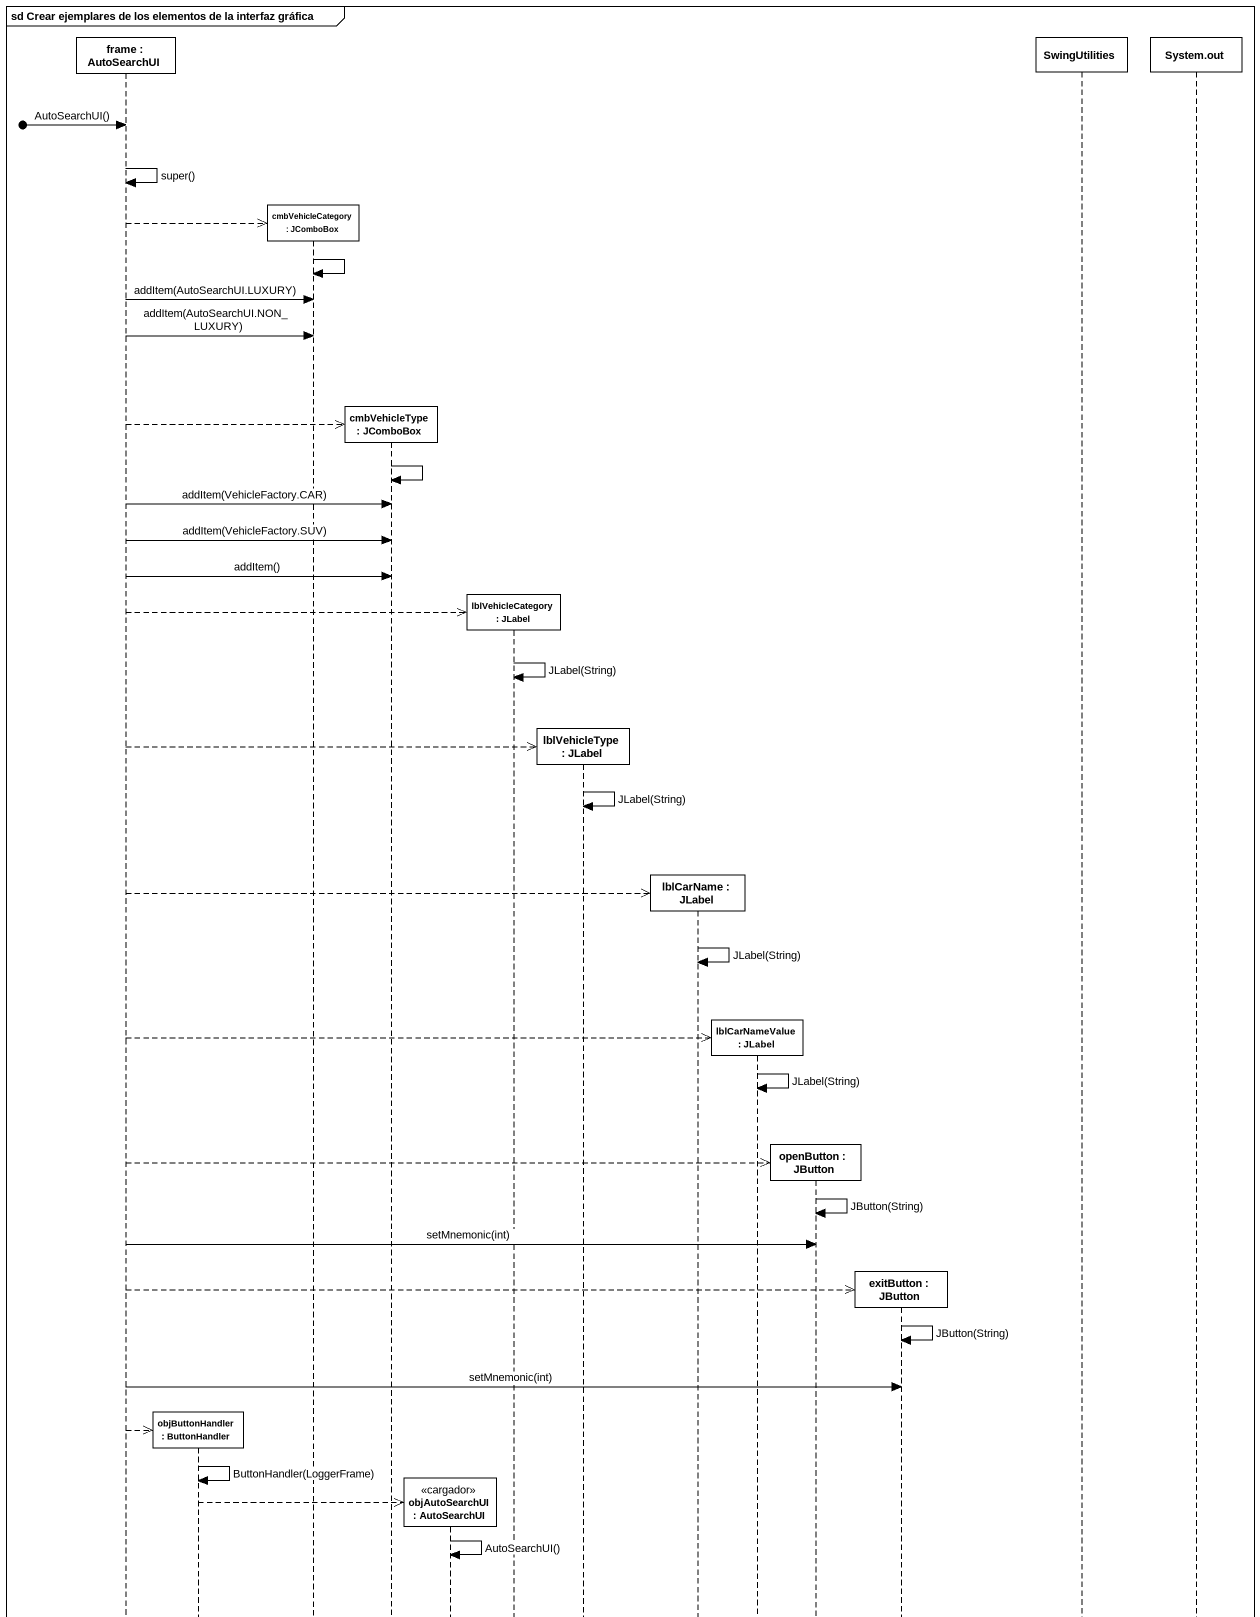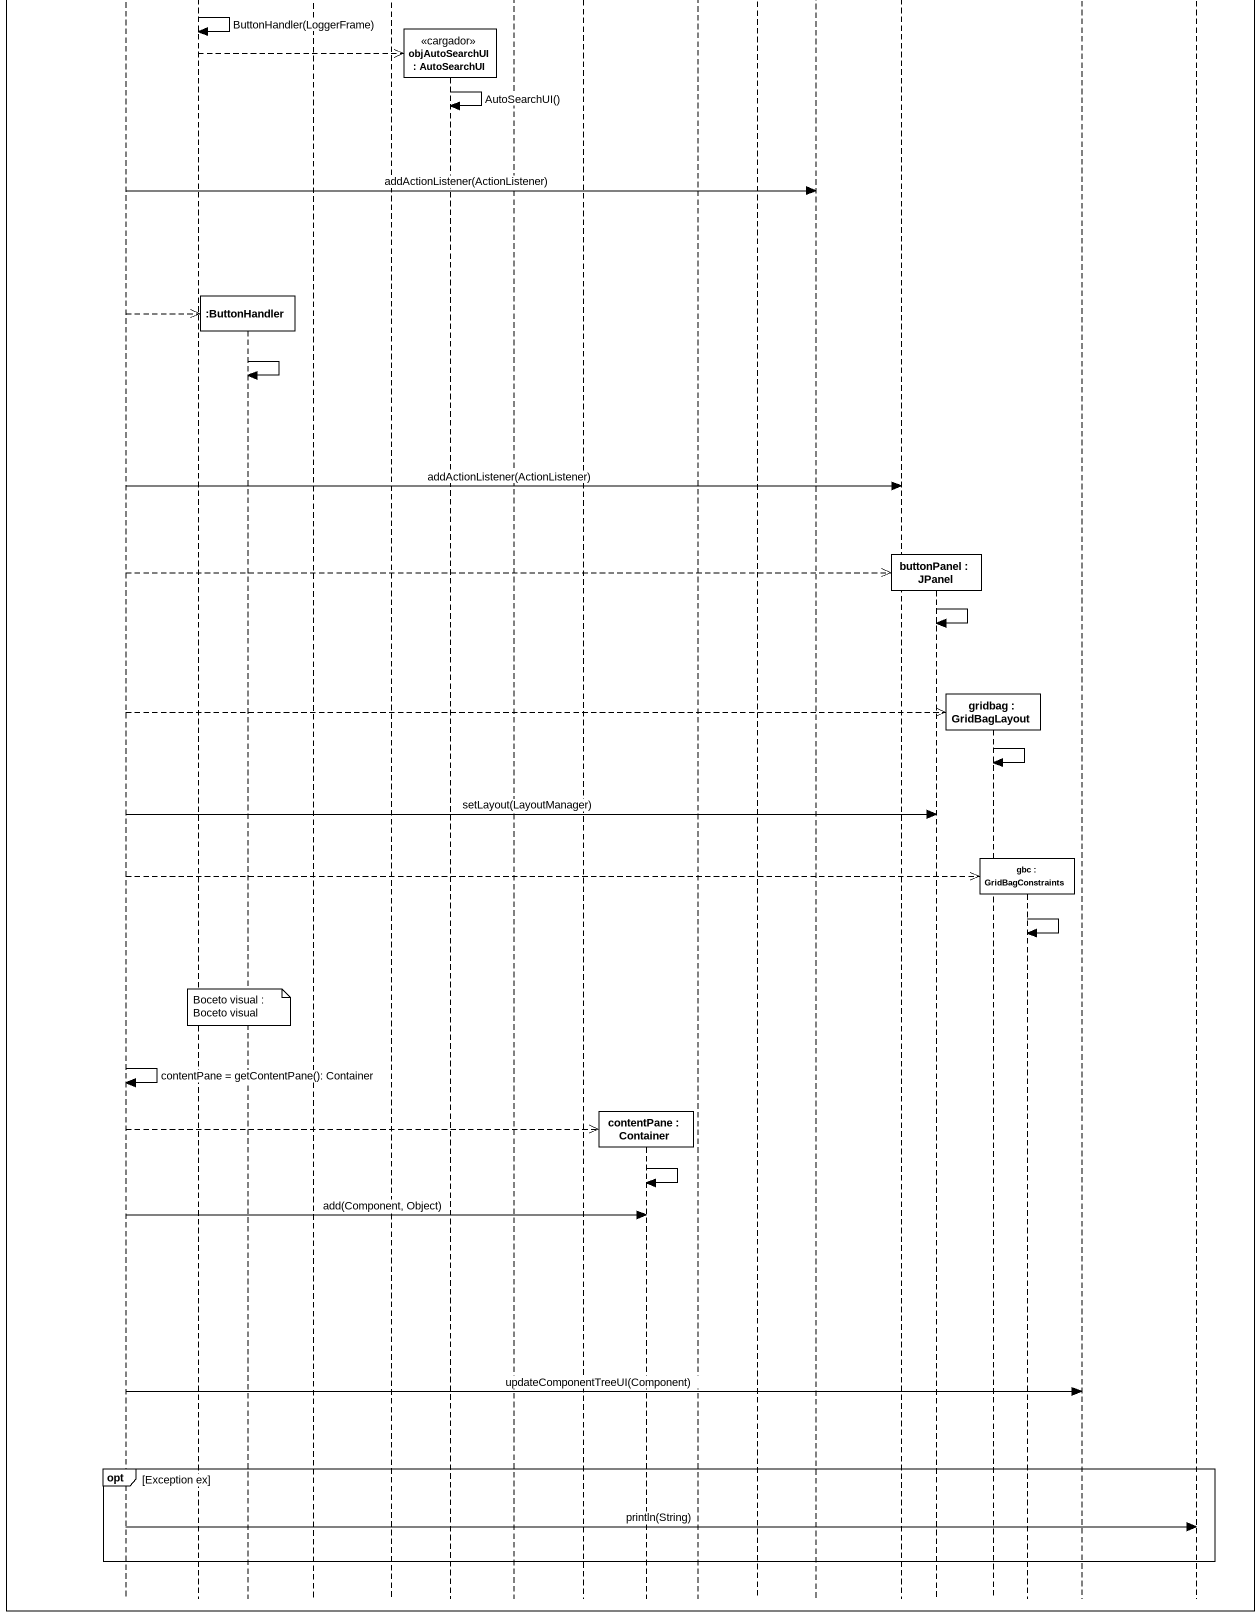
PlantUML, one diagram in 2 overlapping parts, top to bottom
@startuml
mainframe sd Crear ejemplares de los elementos de la interfaz gráfica
hide footbox
participant "frame : AutoSearchUI" as frame_
participant "objButtonHandler : ButtonHandler" as objButtonHandler
participant ":ButtonHandler" as ButtonHandler
participant "cmbVehicleCategory : JComboBox" as cmbVehicleCategory
participant "cmbVehicleType : JComboBox" as cmbVehicleType
participant "objAutoSearchUI : AutoSearchUI" as objAutoSearchUI <<cargador>>
participant "lblVehicleCategory : JLabel" as lblVehicleCategory
participant "lblVehicleType : JLabel" as lblVehicleType
participant "contentPane : Container" as contentPane
participant "lblCarName : JLabel" as lblCarName
participant "lblCarNameValue : JLabel" as lblCarNameValue
participant "openButton : JButton" as openButton
participant "exitButton : JButton" as exitButton
participant "buttonPanel : JPanel" as buttonPanel
participant "gridbag : GridBagLayout" as gridbag
participant "gbc : GridBagConstraints" as gbc
participant SwingUtilities
participant "System.out" as System_out

[o-> frame_ : AutoSearchUI()
frame_ -> frame_ : super()
frame_ -->> cmbVehicleCategory **
cmbVehicleCategory -> cmbVehicleCategory
frame_ -> cmbVehicleCategory : addItem(AutoSearchUI.LUXURY)
frame_ -> cmbVehicleCategory : addItem(AutoSearchUI.NON_LUXURY)
frame_ -->> cmbVehicleType **
cmbVehicleType -> cmbVehicleType
frame_ -> cmbVehicleType : addItem(VehicleFactory.CAR)
frame_ -> cmbVehicleType : addItem(VehicleFactory.SUV)
frame_ -> cmbVehicleType : addItem()
frame_ -->> lblVehicleCategory **
lblVehicleCategory -> lblVehicleCategory : JLabel(String)
frame_ -->> lblVehicleType **
lblVehicleType -> lblVehicleType : JLabel(String)
frame_ -->> lblCarName **
lblCarName -> lblCarName : JLabel(String)
frame_ -->> lblCarNameValue **
lblCarNameValue -> lblCarNameValue : JLabel(String)
frame_ -->> openButton **
openButton -> openButton : JButton(String)
frame_ -> openButton : setMnemonic(int)
frame_ -->> exitButton **
exitButton -> exitButton : JButton(String)
frame_ -> exitButton : setMnemonic(int)
frame_ -->> objButtonHandler **
objButtonHandler -> objButtonHandler : ButtonHandler(LoggerFrame)
objButtonHandler -->> objAutoSearchUI **
objAutoSearchUI -> objAutoSearchUI : AutoSearchUI()
frame_ -> openButton : addActionListener(ActionListener)
frame_ -->> ButtonHandler **
ButtonHandler -> ButtonHandler
frame_ -> exitButton : addActionListener(ActionListener)
frame_ -->> buttonPanel **
buttonPanel -> buttonPanel
frame_ -->> gridbag **
gridbag -> gridbag
frame_ -> buttonPanel : setLayout(LayoutManager)
frame_ -->> gbc **
gbc -> gbc
note over ButtonHandler : Boceto visual : Boceto visual
frame_ -> frame_ : contentPane = getContentPane(): Container
frame_ -->> contentPane **
contentPane -> contentPane
frame_ -> contentPane : add(Component, Object)
frame_ -> SwingUtilities : updateComponentTreeUI(Component)
opt Exception ex
  frame_ -> System_out : println(String)
end
@enduml
